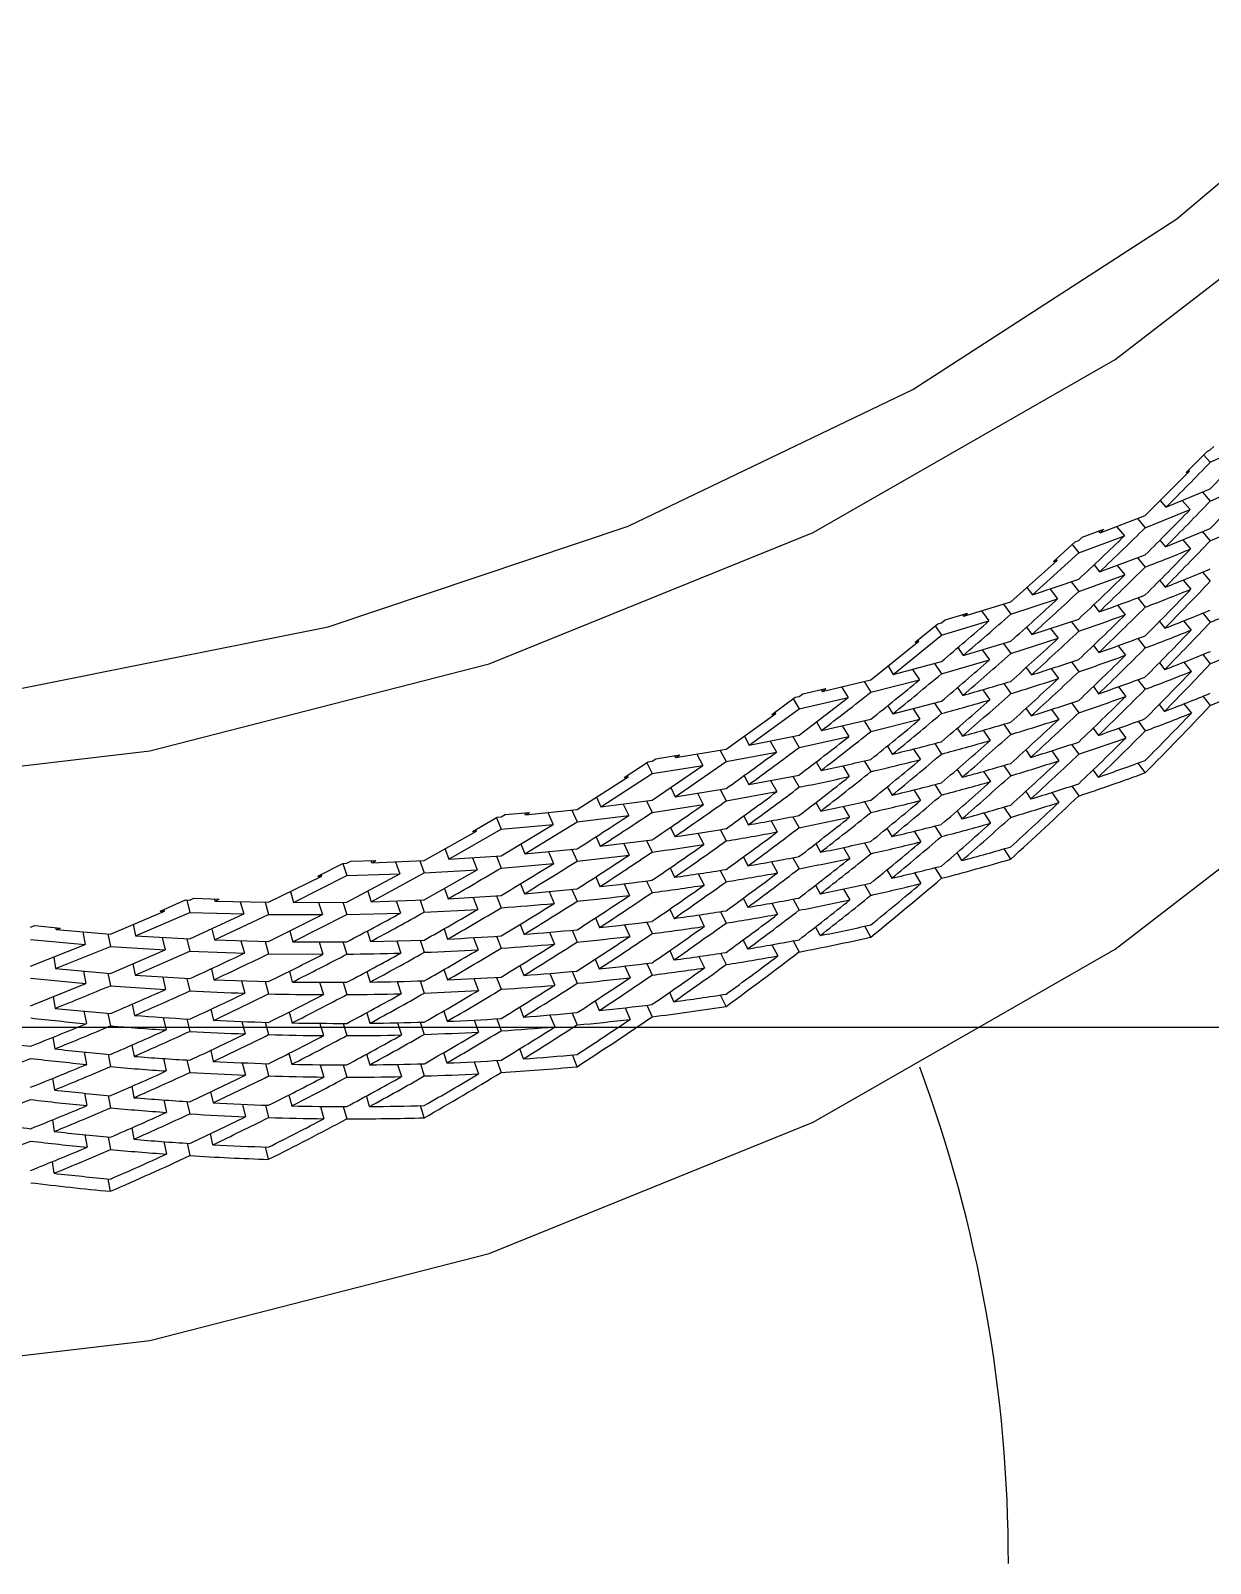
# Model space of a CAD drawing. Extents: x 0 to 420, y 0 to 297.
# Drawn here: x 360.967 to 361.456, y 255.875 to 256.511 of the extents above; entities that cross this region are included whole.
import ezdxf

# ---------------------------------------------------------------- set-up
doc = ezdxf.new("R2010")
doc.units = 0
doc.linetypes.add('DASHDOT', pattern=[18.5, 12, -3, 0.5, -3])
doc.layers.get('0').update_dxf_attribs({"linetype": 'CONTINUOUS'})

msp = doc.modelspace()

# ---------------------------------------------------------------- linework, layer by layer
at = {"color": 7}
for p, q in [((361.445862, 256.327515), (361.454468, 256.336273)), ((361.453064, 256.334839), (361.455841, 256.331818)), ((361.454468, 256.336273), (361.455841, 256.336884)), ((361.455841, 256.331818), (361.473938, 256.339935)), ((361.455841, 256.336884), (361.457245, 256.338318)), ((361.447266, 256.328125), (361.446869, 256.328552)), ((361.428864, 256.309723), (361.447266, 256.328125)), ((361.445862, 256.327515), (361.447266, 256.328125)), ((361.455841, 256.315704), (361.474121, 256.323792)), ((361.43512, 256.315887), (361.437469, 256.313141)), ((361.437469, 256.313141), (361.455841, 256.320801)), ((361.444183, 256.315887), (361.44751, 256.312164)), ((361.452576, 256.319397), (361.455841, 256.315704)), ((361.410187, 256.302582), (361.428864, 256.309723)), ((361.428864, 256.304626), (361.44751, 256.312164)), ((361.40274, 256.30072), (361.411652, 256.303986)), ((361.410187, 256.302582), (361.409668, 256.303223)), ((361.410187, 256.302582), (361.411652, 256.303986)), ((361.416992, 256.305145), (361.420227, 256.30127)), ((361.425659, 256.308441), (361.428864, 256.304626)), ((361.437256, 256.296692), (361.455841, 256.304321)), ((361.452606, 256.302948), (361.455841, 256.299225)), ((361.390839, 256.290588), (361.399841, 256.298828)), ((361.39859, 256.297699), (361.401276, 256.294281)), ((361.399841, 256.298828), (361.401276, 256.299347)), ((361.401276, 256.294281), (361.420227, 256.30127)), ((361.401276, 256.299347), (361.40274, 256.30072)), ((361.434967, 256.2995), (361.437256, 256.296692)), ((361.444397, 256.299561), (361.447662, 256.295837)), ((361.373108, 256.273865), (361.392334, 256.291107)), ((361.38208, 256.276764), (361.401276, 256.294281)), ((361.390839, 256.290588), (361.392334, 256.291107)), ((361.392334, 256.291107), (361.391937, 256.291595)), ((361.409943, 256.286346), (361.428864, 256.293427)), ((361.42569, 256.292206), (361.428864, 256.28833)), ((361.401276, 256.278168), (361.42041, 256.285126)), ((361.407684, 256.289276), (361.409943, 256.286346)), ((361.417236, 256.289001), (361.42041, 256.285126)), ((361.452637, 256.286224), (361.455841, 256.282471)), ((361.379822, 256.279846), (361.38208, 256.276764)), ((361.38208, 256.276764), (361.401276, 256.283264)), ((361.389435, 256.279205), (361.392548, 256.275177)), ((361.398193, 256.282196), (361.401276, 256.278168)), ((361.434845, 256.282776), (361.437103, 256.279968)), ((361.44458, 256.282928), (361.447815, 256.279144)), ((361.353638, 256.267914), (361.373108, 256.273865)), ((361.370087, 256.272919), (361.373108, 256.268799)), ((361.373108, 256.268799), (361.392548, 256.275177)), ((361.407532, 256.272705), (361.40979, 256.269775)), ((361.417419, 256.272522), (361.420593, 256.268585)), ((361.425751, 256.275604), (361.428864, 256.271698)), ((361.333496, 256.257141), (361.342865, 256.264832)), ((361.342865, 256.264832), (361.34436, 256.265259)), ((361.34436, 256.265259), (361.345886, 256.26651)), ((361.34436, 256.260162), (361.364075, 256.265991)), ((361.345886, 256.26651), (361.355164, 256.269226)), ((361.353638, 256.267914), (361.353149, 256.268616)), ((361.353638, 256.267914), (361.355164, 256.269226)), ((361.361053, 256.270142), (361.364075, 256.265991)), ((361.381866, 256.260345), (361.401276, 256.266785)), ((361.398224, 256.265747), (361.401276, 256.261719)), ((361.434753, 256.265808), (361.436981, 256.26297)), ((361.444733, 256.266022), (361.447906, 256.262207)), ((361.452698, 256.269226), (361.455841, 256.265442)), ((361.324402, 256.243835), (361.34436, 256.260162)), ((361.341797, 256.263947), (361.34436, 256.260162)), ((361.373108, 256.252502), (361.392731, 256.25882)), ((361.379669, 256.263428), (361.381866, 256.260345)), ((361.389648, 256.262878), (361.392731, 256.25882)), ((361.425781, 256.258728), (361.428864, 256.254791)), ((361.315094, 256.241516), (361.335052, 256.257568)), ((361.333496, 256.257141), (361.335052, 256.257568)), ((361.335052, 256.257568), (361.334686, 256.258118)), ((361.351227, 256.254944), (361.353394, 256.251709)), ((361.353394, 256.251709), (361.373108, 256.257568)), ((361.361298, 256.253998), (361.364288, 256.249817)), ((361.370148, 256.256653), (361.373108, 256.252502)), ((361.40744, 256.255859), (361.409637, 256.252899)), ((361.417572, 256.255707), (361.420685, 256.25177)), ((361.452728, 256.252045), (361.455841, 256.24823)), ((361.322266, 256.247223), (361.324402, 256.243835)), ((361.324402, 256.243835), (361.34436, 256.249146)), ((361.332397, 256.245911), (361.335297, 256.241608)), ((361.341492, 256.248352), (361.34436, 256.24408)), ((361.34436, 256.24408), (361.364288, 256.249817)), ((361.379517, 256.246735), (361.381714, 256.243622)), ((361.389832, 256.246216), (361.392883, 256.242126)), ((361.398254, 256.248993), (361.401276, 256.244934)), ((361.434723, 256.248657), (361.43692, 256.245789)), ((361.444824, 256.248871), (361.447968, 256.245056)), ((361.294922, 256.236786), (361.315094, 256.241516)), ((361.312347, 256.240845), (361.315094, 256.23645)), ((361.315094, 256.23645), (361.335297, 256.241608)), ((361.370178, 256.240051), (361.373108, 256.23587)), ((361.425842, 256.241638), (361.428864, 256.237671)), ((361.274109, 256.227264), (361.283752, 256.234344)), ((361.282928, 256.233734), (361.285339, 256.229614)), ((361.283752, 256.234344), (361.285339, 256.23468)), ((361.285339, 256.23468), (361.286896, 256.23584)), ((361.285339, 256.229614), (361.305756, 256.234192)), ((361.285339, 256.218597), (361.305756, 256.234192)), ((361.286896, 256.23584), (361.296478, 256.237976)), ((361.294922, 256.236786), (361.294464, 256.237518)), ((361.294922, 256.236786), (361.296478, 256.237976)), ((361.302979, 256.238617), (361.305756, 256.234192)), ((361.351074, 256.238373), (361.35321, 256.235107)), ((361.361511, 256.237488), (361.364471, 256.233276)), ((361.407379, 256.2388), (361.409546, 256.235809)), ((361.417725, 256.238678), (361.420776, 256.234711)), ((361.452789, 256.234772), (361.455841, 256.230927)), ((361.255096, 256.212799), (361.275696, 256.2276)), ((361.264679, 256.214539), (361.285339, 256.229614)), ((361.274109, 256.227264), (361.275696, 256.2276)), ((361.275696, 256.2276), (361.27536, 256.22818)), ((361.322113, 256.230835), (361.324188, 256.227448)), ((361.324188, 256.227448), (361.34436, 256.232697)), ((361.332642, 256.229584), (361.33548, 256.22522)), ((361.341522, 256.231934), (361.34436, 256.2276)), ((361.379425, 256.229767), (361.381592, 256.226624)), ((361.389984, 256.229279), (361.392975, 256.225159)), ((361.398315, 256.231995), (361.401276, 256.227905)), ((361.434692, 256.231384), (361.436859, 256.228516)), ((361.444916, 256.231628), (361.447998, 256.227753)), ((361.292633, 256.224121), (361.294678, 256.220581)), ((361.294678, 256.220581), (361.315094, 256.22522)), ((361.303223, 256.222473), (361.305969, 256.218018)), ((361.312378, 256.224579), (361.315094, 256.220154)), ((361.315094, 256.220154), (361.33548, 256.22522)), ((361.350952, 256.221527), (361.353058, 256.218262)), ((361.361694, 256.220673), (361.364594, 256.216431)), ((361.370209, 256.223175), (361.373108, 256.218964)), ((361.407318, 256.221588), (361.409485, 256.218567)), ((361.417816, 256.221497), (361.420837, 256.217468)), ((361.425873, 256.224396), (361.428864, 256.220428)), ((361.262726, 256.218231), (361.264679, 256.214539)), ((361.264679, 256.214539), (361.285339, 256.218597)), ((361.273315, 256.216187), (361.27594, 256.211609)), ((361.282715, 256.218048), (361.285339, 256.213501)), ((361.285339, 256.213501), (361.305969, 256.218018)), ((361.32196, 256.214142), (361.324005, 256.210724)), ((361.341583, 256.215149), (361.34436, 256.210815)), ((361.398346, 256.214813), (361.401276, 256.210724)), ((361.21283, 256.20108), (361.222778, 256.207581)), ((361.222778, 256.207581), (361.224396, 256.207825)), ((361.224396, 256.207825), (361.226013, 256.208893)), ((361.226013, 256.208893), (361.235901, 256.210419)), ((361.234253, 256.20932), (361.233887, 256.210083)), ((361.234009, 256.193115), (361.255096, 256.207703)), ((361.234253, 256.20932), (361.255096, 256.212799)), ((361.234253, 256.20932), (361.235901, 256.210419)), ((361.24295, 256.210724), (361.245453, 256.206055)), ((361.252625, 256.212341), (361.255096, 256.207703)), ((361.255096, 256.207703), (361.27594, 256.211609)), ((361.29248, 256.207581), (361.294464, 256.20401)), ((361.312408, 256.207977), (361.315094, 256.203522)), ((361.332825, 256.212891), (361.335632, 256.208527)), ((361.379395, 256.212616), (361.3815, 256.209442)), ((361.390106, 256.212158), (361.393036, 256.208008)), ((361.193298, 256.187805), (361.214478, 256.201324)), ((361.203156, 256.188934), (361.224396, 256.202728)), ((361.21283, 256.20108), (361.214478, 256.201324)), ((361.214478, 256.201324), (361.214172, 256.201965)), ((361.222198, 256.207184), (361.224396, 256.202728)), ((361.224396, 256.202728), (361.245453, 256.206055)), ((361.224396, 256.191711), (361.245453, 256.206055)), ((361.262543, 256.201843), (361.264465, 256.198151)), ((361.264465, 256.198151), (361.285339, 256.202118)), ((361.282776, 256.201599), (361.285339, 256.197052)), ((361.303436, 256.205963), (361.306122, 256.201477)), ((361.350891, 256.204468), (361.352966, 256.201172)), ((361.361816, 256.203644), (361.364655, 256.199371)), ((361.37027, 256.206085), (361.373108, 256.201843)), ((361.409424, 256.201233), (361.407318, 256.204285)), ((361.428864, 256.203094), (361.425934, 256.207092)), ((361.232178, 256.19696), (361.234009, 256.193115)), ((361.234009, 256.193115), (361.255096, 256.196503)), ((361.252655, 256.196075), (361.255096, 256.191406)), ((361.255096, 256.191406), (361.276123, 256.195221)), ((361.27356, 256.199829), (361.276123, 256.195221)), ((361.321869, 256.197174), (361.323883, 256.193756)), ((361.332977, 256.195953), (361.335724, 256.191559)), ((361.341614, 256.198151), (361.34436, 256.193787)), ((361.379364, 256.195343), (361.381439, 256.192169)), ((361.390167, 256.194885), (361.393066, 256.190735)), ((361.398407, 256.19754), (361.401276, 256.19342)), ((361.201416, 256.192902), (361.203156, 256.188934)), ((361.203156, 256.188934), (361.224396, 256.191711)), ((361.212433, 256.190094), (361.214752, 256.185333)), ((361.222107, 256.191406), (361.224396, 256.186646)), ((361.224396, 256.186646), (361.245667, 256.18985)), ((361.243225, 256.19455), (361.245667, 256.18985)), ((361.292358, 256.190735), (361.294312, 256.187164)), ((361.303619, 256.189117), (361.306274, 256.184631)), ((361.312469, 256.191101), (361.315094, 256.186615)), ((361.3703, 256.188843), (361.373108, 256.18457)), ((361.149994, 256.178711), (361.160187, 256.184601)), ((361.159882, 256.184418), (361.161835, 256.179626)), ((361.160187, 256.184601), (361.161835, 256.184723)), ((361.161835, 256.184723), (361.163483, 256.185699)), ((361.163483, 256.185699), (361.173615, 256.186615)), ((361.171936, 256.185608), (361.1716, 256.186432)), ((361.171692, 256.169434), (361.193298, 256.182709)), ((361.171936, 256.185608), (361.193298, 256.187805)), ((361.171936, 256.185608), (361.173615, 256.186615)), ((361.181244, 256.186523), (361.183411, 256.181641)), ((361.191162, 256.187561), (361.193298, 256.182709)), ((361.193298, 256.182709), (361.214752, 256.185333)), ((361.26239, 256.18515), (361.264282, 256.181427)), ((361.273743, 256.183136), (361.276276, 256.178528)), ((361.282806, 256.184845), (361.285339, 256.180267)), ((361.350861, 256.187256), (361.352875, 256.183929)), ((361.361908, 256.186432), (361.364716, 256.182129)), ((361.130005, 256.166626), (361.151672, 256.178833)), ((361.140106, 256.167175), (361.161835, 256.179626)), ((361.149994, 256.178711), (361.151672, 256.178833)), ((361.151672, 256.178833), (361.151398, 256.179535)), ((361.161835, 256.179626), (361.183411, 256.181641)), ((361.161835, 256.16864), (361.183411, 256.181641)), ((361.201202, 256.176544), (361.202942, 256.172577)), ((361.231995, 256.18042), (361.233826, 256.176575)), ((361.243439, 256.178009), (361.245819, 256.173279)), ((361.252686, 256.179474), (361.255096, 256.174774)), ((361.321808, 256.180023), (361.323792, 256.176575)), ((361.333099, 256.178833), (361.335815, 256.174408)), ((361.341675, 256.180969), (361.34436, 256.176605)), ((361.13858, 256.171387), (361.140106, 256.167175)), ((361.170044, 256.173523), (361.171692, 256.169434)), ((361.171692, 256.169434), (361.193298, 256.171509)), ((361.181519, 256.170319), (361.183624, 256.165436)), ((361.191193, 256.171295), (361.193298, 256.166412)), ((361.202942, 256.172577), (361.224396, 256.175262)), ((361.212677, 256.173737), (361.214935, 256.168915)), ((361.222137, 256.174957), (361.224396, 256.170166)), ((361.292297, 256.173676), (361.29422, 256.170074)), ((361.303741, 256.172058), (361.306335, 256.167542)), ((361.3125, 256.173981), (361.315094, 256.169495)), ((361.352844, 256.166626), (361.35083, 256.169952)), ((361.373108, 256.167236), (361.370361, 256.171539)), ((361.085815, 256.160248), (361.096191, 256.165466)), ((361.096191, 256.165466), (361.09787, 256.165527)), ((361.096252, 256.165466), (361.09787, 256.160431)), ((361.09787, 256.165527), (361.099548, 256.166382)), ((361.099548, 256.166382), (361.109894, 256.166687)), ((361.108185, 256.165771), (361.10791, 256.166595)), ((361.108185, 256.165771), (361.109894, 256.166687)), ((361.108185, 256.165771), (361.130005, 256.166626)), ((361.118073, 256.166107), (361.119873, 256.161102)), ((361.128204, 256.166534), (361.130005, 256.16156)), ((361.140106, 256.167175), (361.161835, 256.16864)), ((361.149963, 256.167786), (361.151947, 256.162842)), ((361.159882, 256.168488), (361.161835, 256.163544)), ((361.161835, 256.163544), (361.183624, 256.165436)), ((361.193298, 256.166412), (361.214935, 256.168915)), ((361.231873, 256.163574), (361.233673, 256.159729)), ((361.262299, 256.168182), (361.26416, 256.164459)), ((361.273895, 256.166168), (361.276398, 256.16156)), ((361.282837, 256.167847), (361.285339, 256.163239)), ((361.341705, 256.163696), (361.34436, 256.159302)), ((361.06546, 256.149384), (361.087524, 256.160248)), ((361.075714, 256.149292), (361.09787, 256.160431)), ((361.085815, 256.160248), (361.087524, 256.160248)), ((361.087524, 256.160248), (361.08728, 256.16098)), ((361.09787, 256.149414), (361.119873, 256.161102)), ((361.09787, 256.160431), (361.119873, 256.161102)), ((361.107941, 256.149597), (361.130005, 256.16156)), ((361.130005, 256.16156), (361.151947, 256.162842)), ((361.130005, 256.15033), (361.151947, 256.162842)), ((361.169891, 256.157013), (361.171478, 256.152893)), ((361.20105, 256.159851), (361.202759, 256.155853)), ((361.21286, 256.157013), (361.215088, 256.152222)), ((361.222168, 256.158173), (361.224396, 256.153381)), ((361.243591, 256.161163), (361.245972, 256.156433)), ((361.252716, 256.162567), (361.255096, 256.157867)), ((361.312531, 256.156738), (361.315094, 256.152222)), ((361.321777, 256.162781), (361.323761, 256.159302)), ((361.33316, 256.16156), (361.335846, 256.157135)), ((361.020538, 256.145721), (361.031067, 256.15033)), ((361.031067, 256.15033), (361.032776, 256.150269)), ((361.031525, 256.150299), (361.032776, 256.145172)), ((361.032776, 256.150269), (361.034485, 256.151031)), ((361.034485, 256.151031), (361.044983, 256.150665)), ((361.043243, 256.149872), (361.04306, 256.150726)), ((361.043243, 256.149872), (361.044983, 256.150665)), ((361.074463, 256.153778), (361.075714, 256.149292)), ((361.106537, 256.153961), (361.107941, 256.149597)), ((361.107941, 256.149597), (361.130005, 256.15033)), ((361.128235, 256.150269), (361.130005, 256.145264)), ((361.138367, 256.155029), (361.139862, 256.150818)), ((361.139862, 256.150818), (361.161835, 256.152161)), ((361.150208, 256.151398), (361.15213, 256.146423)), ((361.159912, 256.152039), (361.161835, 256.147064)), ((361.171478, 256.152893), (361.193298, 256.154877)), ((361.181732, 256.153778), (361.183807, 256.148865)), ((361.191223, 256.154663), (361.193298, 256.14978)), ((361.262238, 256.151031), (361.264069, 256.147308)), ((361.282898, 256.150665), (361.285339, 256.146057)), ((361.292236, 256.156464), (361.294159, 256.152863)), ((361.303833, 256.154846), (361.306396, 256.15033)), ((360.999878, 256.136139), (361.022278, 256.14563)), ((361.010284, 256.135406), (361.032776, 256.145172)), ((361.020538, 256.145721), (361.022278, 256.14563)), ((361.022278, 256.14563), (361.022095, 256.146393)), ((361.032776, 256.145172), (361.055145, 256.144501)), ((361.032776, 256.134155), (361.055145, 256.144501)), ((361.042999, 256.133728), (361.06546, 256.144318)), ((361.043243, 256.149872), (361.06546, 256.149384)), ((361.053711, 256.149597), (361.055145, 256.144501)), ((361.064026, 256.149414), (361.06546, 256.144318)), ((361.06546, 256.144318), (361.087769, 256.144226)), ((361.06546, 256.133118), (361.087769, 256.144226)), ((361.07547, 256.132965), (361.09787, 256.144348)), ((361.075714, 256.149292), (361.09787, 256.149414)), ((361.086182, 256.149292), (361.087769, 256.144226)), ((361.096252, 256.149384), (361.09787, 256.144348)), ((361.09787, 256.144348), (361.120117, 256.144867)), ((361.118347, 256.149902), (361.120117, 256.144867)), ((361.130005, 256.145264), (361.15213, 256.146423)), ((361.231781, 256.146515), (361.233551, 256.14267)), ((361.243744, 256.144104), (361.246063, 256.139374)), ((361.252777, 256.145477), (361.255096, 256.140747)), ((361.274017, 256.149048), (361.276459, 256.144379)), ((360.966797, 256.139038), (360.968536, 256.139679)), ((360.968536, 256.139679), (360.979156, 256.138672)), ((360.977417, 256.138), (360.977264, 256.138855)), ((360.977417, 256.138), (360.979156, 256.138672)), ((360.977417, 256.138), (360.999878, 256.136139)), ((361.009338, 256.140106), (361.010284, 256.135406)), ((361.041901, 256.138306), (361.042999, 256.133728)), ((361.138214, 256.138367), (361.139679, 256.134125)), ((361.169739, 256.140167), (361.171326, 256.136047)), ((361.191254, 256.137756), (361.193298, 256.132874)), ((361.200958, 256.142914), (361.202637, 256.138916)), ((361.213013, 256.140045), (361.21521, 256.135223)), ((361.222198, 256.141174), (361.224396, 256.136353)), ((361.294098, 256.135529), (361.292236, 256.13916)), ((361.315094, 256.134888), (361.312592, 256.139435)), ((360.966797, 256.133942), (360.989471, 256.131866)), ((360.966797, 256.122925), (360.989471, 256.131866)), ((360.988403, 256.137054), (360.989471, 256.131866)), ((360.99884, 256.13623), (360.999878, 256.131042)), ((361.010284, 256.135406), (361.032776, 256.134155)), ((361.021301, 256.134766), (361.022522, 256.129608)), ((361.031555, 256.134216), (361.032776, 256.129089)), ((361.042999, 256.133728), (361.06546, 256.133118)), ((361.053986, 256.133362), (361.055389, 256.128235)), ((361.064056, 256.133118), (361.06546, 256.128021)), ((361.074249, 256.137421), (361.07547, 256.132965)), ((361.07547, 256.132965), (361.09787, 256.132935)), ((361.086395, 256.132904), (361.087982, 256.127808)), ((361.096283, 256.132935), (361.09787, 256.127869)), ((361.106354, 256.137451), (361.107727, 256.133087)), ((361.107727, 256.133087), (361.130005, 256.133698)), ((361.118561, 256.133331), (361.1203, 256.128296)), ((361.128265, 256.133636), (361.130005, 256.128632)), ((361.150391, 256.134674), (361.152283, 256.1297)), ((361.159943, 256.135254), (361.161835, 256.13031)), ((361.181885, 256.136902), (361.183929, 256.132019)), ((361.262207, 256.133789), (361.264008, 256.130035)), ((361.274078, 256.131775), (361.276489, 256.127106)), ((361.282928, 256.133362), (361.285339, 256.128754)), ((360.976379, 256.126648), (360.977142, 256.121857)), ((360.977142, 256.121857), (360.999878, 256.131042)), ((360.999878, 256.131042), (361.022522, 256.129608)), ((360.999878, 256.119843), (361.022522, 256.129608)), ((361.010071, 256.11908), (361.032776, 256.129089)), ((361.032776, 256.129089), (361.055389, 256.128235)), ((361.06546, 256.128021), (361.087982, 256.127808)), ((361.200897, 256.125763), (361.202545, 256.121765)), ((361.23175, 256.129303), (361.23349, 256.125427)), ((361.243835, 256.126892), (361.246124, 256.122131)), ((361.252808, 256.128235), (361.255096, 256.123505)), ((360.977142, 256.121857), (360.999878, 256.119843)), ((360.988678, 256.120789), (360.989685, 256.115631)), ((360.99884, 256.119934), (360.999878, 256.114777)), ((361.009125, 256.123779), (361.010071, 256.11908)), ((361.010071, 256.11908), (361.032776, 256.117706)), ((361.041718, 256.121796), (361.042786, 256.117218)), ((361.074097, 256.120758), (361.075287, 256.116272)), ((361.106232, 256.120636), (361.107544, 256.116272)), ((361.138092, 256.121429), (361.139557, 256.117157)), ((361.169647, 256.123138), (361.171204, 256.118988)), ((361.182007, 256.119843), (361.184052, 256.114929)), ((361.191284, 256.120667), (361.193298, 256.115753)), ((361.213135, 256.122894), (361.215271, 256.118073)), ((361.22226, 256.123993), (361.224396, 256.119171)), ((360.966797, 256.117859), (360.989685, 256.115631)), ((360.966797, 256.106476), (360.989685, 256.115631)), ((360.999878, 256.114777), (361.022736, 256.113159)), ((361.021545, 256.118317), (361.022736, 256.113159)), ((361.031555, 256.117767), (361.032776, 256.11261)), ((361.042786, 256.117218), (361.06546, 256.116455)), ((361.054199, 256.116791), (361.055573, 256.111664)), ((361.064056, 256.116516), (361.06546, 256.111389)), ((361.086609, 256.11618), (361.088165, 256.111084)), ((361.096313, 256.11615), (361.09787, 256.111084)), ((361.118713, 256.116486), (361.120453, 256.11142)), ((361.128296, 256.11673), (361.130005, 256.111725)), ((361.150543, 256.117706), (361.152405, 256.112701)), ((361.159973, 256.118225), (361.161835, 256.113281)), ((360.976166, 256.110138), (360.976929, 256.105377)), ((361.008942, 256.107117), (361.009857, 256.102417)), ((361.169617, 256.105927), (361.171143, 256.101776)), ((361.200867, 256.10849), (361.202484, 256.104462)), ((361.22229, 256.106689), (361.224396, 256.101868)), ((361.233429, 256.108124), (361.23175, 256.112)), ((361.255096, 256.106171), (361.252838, 256.110901)), ((360.976929, 256.105377), (360.999878, 256.10321)), ((360.988861, 256.104187), (360.989899, 256.09903)), ((360.998871, 256.103302), (360.999878, 256.098145)), ((361.021729, 256.101593), (361.022919, 256.096436)), ((361.031586, 256.100983), (361.032776, 256.095825)), ((361.041565, 256.10498), (361.042633, 256.100403)), ((361.054352, 256.099915), (361.055725, 256.094788)), ((361.064087, 256.099609), (361.06546, 256.094482)), ((361.073975, 256.103821), (361.075165, 256.099335)), ((361.10614, 256.103577), (361.107452, 256.099213)), ((361.128326, 256.09964), (361.130005, 256.094604)), ((361.138031, 256.104279), (361.139435, 256.100006)), ((361.150665, 256.100525), (361.152496, 256.095551)), ((361.160004, 256.101044), (361.161835, 256.096069)), ((361.182098, 256.1026), (361.184082, 256.097687)), ((361.191315, 256.103394), (361.193298, 256.098511)), ((361.213196, 256.105621), (361.215332, 256.100769)), ((360.976013, 256.093353), (360.976776, 256.088562)), ((361.086731, 256.099182), (361.088257, 256.094086)), ((361.096344, 256.099152), (361.09787, 256.094055)), ((361.118866, 256.099396), (361.120544, 256.09433)), ((360.989044, 256.087311), (360.990021, 256.082123)), ((361.00882, 256.090179), (361.009735, 256.08548)), ((361.041473, 256.087952), (361.042511, 256.083374)), ((361.138, 256.087006), (361.139374, 256.082733)), ((361.171112, 256.084473), (361.169586, 256.088623)), ((360.998901, 256.086395), (360.999878, 256.081238)), ((361.021851, 256.084595), (361.023041, 256.079437)), ((361.031616, 256.083954), (361.032776, 256.078796)), ((361.054474, 256.082825), (361.055817, 256.077698)), ((361.064117, 256.082489), (361.06546, 256.077362)), ((361.073883, 256.08667), (361.075043, 256.082184)), ((361.086853, 256.082001), (361.088348, 256.076904)), ((361.096375, 256.08194), (361.09787, 256.076874)), ((361.106079, 256.086365), (361.107361, 256.082001)), ((361.118927, 256.082153), (361.120605, 256.077087)), ((361.128357, 256.082367), (361.130005, 256.077332)), ((361.150726, 256.083252), (361.152527, 256.078247)), ((361.160034, 256.08374), (361.161835, 256.078766)), ((361.193298, 256.081177), (361.191376, 256.08609)), ((360.975891, 256.076294), (360.976654, 256.071533)), ((360.989136, 256.070221), (360.990112, 256.065033)), ((360.998901, 256.069275), (360.999878, 256.064117)), ((361.008728, 256.073059), (361.009613, 256.068359)), ((361.041412, 256.07074), (361.042419, 256.066162)), ((361.073853, 256.069427), (361.075012, 256.064911)), ((361.10733, 256.064667), (361.106049, 256.069061)), ((361.021973, 256.067413), (361.023102, 256.062256)), ((361.031616, 256.066772), (361.032776, 256.061615)), ((361.054565, 256.065582), (361.055878, 256.060455)), ((361.064148, 256.065216), (361.06546, 256.060089)), ((361.086914, 256.064728), (361.088379, 256.059631)), ((361.096405, 256.064636), (361.09787, 256.05957)), ((361.130005, 256.059998), (361.128387, 256.065063)), ((360.97583, 256.059113), (360.976563, 256.054321)), ((361.008698, 256.055786), (361.009583, 256.051086)), ((360.989227, 256.052979), (360.990173, 256.047791)), ((360.998932, 256.052032), (360.999878, 256.046844)), ((361.022034, 256.05011), (361.023132, 256.044952)), ((361.031647, 256.049469), (361.032776, 256.044312)), ((361.042389, 256.048828), (361.041382, 256.053436)), ((361.06546, 256.042786), (361.064148, 256.047913)), ((360.976532, 256.037018), (360.9758, 256.041809)), ((360.999878, 256.02951), (360.998932, 256.034698))]:
    msp.add_line(p, q, dxfattribs=at)
at = {"color": 7, "linetype": 'DASHDOT'}
msp.add_line((362.080475, 256.097504), (359.552704, 256.097504), dxfattribs=at)
at = {"color": 7}
for points in [[(360.310486, 256.318573), (360.44281, 256.259827), (360.582214, 256.219208), (360.726074, 256.19751), (360.871643, 256.19516), (361.016174, 256.212158), (361.156921, 256.248199), (361.291199, 256.302643), (361.416443, 256.37439), (361.530212, 256.462128), (361.630493, 256.564117), (361.715271, 256.678497), (361.782898, 256.803009), (361.832153, 256.935394), (361.862122, 257.073029), (361.872131, 257.213318)], [(359.789856, 257.175934), (359.804199, 257.049469), (359.835144, 256.925812), (359.882263, 256.807007), (359.944641, 256.694977), (360.021423, 256.591583), (360.111145, 256.498566), (360.212585, 256.417328), (360.323853, 256.349335), (360.443237, 256.295624), (360.568787, 256.257111), (360.698303, 256.234406), (360.829895, 256.227875), (360.961182, 256.237671), (361.090149, 256.26358), (361.214539, 256.305237), (361.332458, 256.361908), (361.441895, 256.432678), (361.541077, 256.516388)], [(360.310486, 256.074127), (360.44281, 256.015381), (360.582214, 255.974762), (360.726074, 255.953064), (360.871643, 255.950714), (361.016174, 255.967712), (361.156921, 256.003754), (361.291199, 256.058197), (361.416443, 256.129944), (361.530212, 256.217682), (361.630493, 256.319672), (361.715271, 256.434052), (361.782898, 256.558563), (361.832153, 256.690948), (361.862122, 256.828583), (361.872131, 256.968872)]]:
    msp.add_lwpolyline(points, dxfattribs=at)
for centre, radius, start, end in [((360.347839, 257.385406), 1.536585, 316.144103, 317.126199), ((360.351593, 257.400696), 1.536858, 314.955316, 315.932299), ((360.349762, 257.360535), 1.529385, 316.320749, 317.321228), ((360.352295, 257.376038), 1.530398, 315.149027, 316.144148), ((360.354462, 257.378967), 1.527342, 314.7039, 315.695438), ((360.357727, 257.394501), 1.528132, 313.517434, 314.503584), ((361.109497, 257.118011), 0.889016, 292.927665, 294.223161), ((360.359863, 257.397339), 1.525043, 313.069234, 314.051255), ((360.355133, 257.350342), 1.521954, 315.308798, 316.320797), ((360.357635, 257.352966), 1.518451, 314.867944, 315.877617), ((361.098541, 257.144348), 0.917542, 291.102167, 292.365814), ((360.362122, 257.371185), 1.516432, 313.256962, 314.258182), ((360.35965, 257.368652), 1.519964, 313.6999, 314.703951), ((361.112061, 257.110382), 0.891763, 291.376693, 292.675283), ((360.364868, 257.386902), 1.517701, 312.073707, 313.069282), ((361.108917, 257.113159), 0.900229, 290.818277, 292.113001), ((360.362915, 257.326019), 1.507628, 314.995597, 316.022242), ((360.360077, 257.323669), 1.511552, 315.434402, 316.462185), ((360.367279, 257.389343), 1.514129, 311.628204, 312.620429), ((360.363708, 257.341797), 1.509872, 313.847213, 314.867995), ((361.101898, 257.136719), 0.920017, 289.551359, 290.818353), ((361.128235, 257.056946), 0.85662, 292.484386, 293.838662), ((360.373138, 257.40741), 1.511552, 309.980735, 310.963408), ((360.370789, 257.40506), 1.515178, 310.429294, 311.415864), ((361.098907, 257.139862), 0.92875, 288.999562, 290.263441), ((360.366455, 257.344055), 1.505923, 313.407246, 314.426417), ((360.367096, 257.296173), 1.499263, 315.525691, 316.568255), ((361.121002, 257.079498), 0.875541, 291.155463, 292.484441), ((360.370667, 257.36203), 1.503906, 311.802149, 312.813334), ((360.367981, 257.359894), 1.50789, 312.243731, 313.25701), ((361.111176, 257.105255), 0.903098, 289.297495, 290.5956), ((360.370178, 257.298248), 1.49494, 315.08681, 316.129377), ((361.118011, 257.082001), 0.883676, 290.595538, 291.919482), ((360.372925, 257.377899), 1.505613, 310.622978, 311.628255), ((360.369781, 257.314056), 1.497913, 313.959177, 314.995645), ((361.128693, 257.048798), 0.86011, 290.999155, 292.356498), ((361.135681, 257.026703), 0.84172, 292.356463, 293.736995), ((360.37558, 257.379944), 1.501581, 310.17932, 311.182005), ((361.10199, 257.131958), 0.93134, 287.477898, 288.745404), ((360.372803, 257.31604), 1.493572, 313.52002, 314.55604), ((361.108368, 257.108093), 0.9115, 288.745329, 290.039117), ((360.376068, 257.267944), 1.485164, 315.582621, 316.638995), ((360.381195, 257.397705), 1.498955, 308.537789, 309.531452), ((360.378601, 257.395782), 1.503046, 308.984006, 309.980786), ((361.093445, 257.159485), 0.960159, 285.695554, 286.932808), ((361.099335, 257.135101), 0.939991, 286.932726, 288.196639), ((360.376068, 257.333801), 1.491866, 311.937537, 312.966515), ((360.373108, 257.33194), 1.496237, 312.377404, 313.407298), ((361.119202, 257.073822), 0.886892, 289.108135, 290.435459), ((361.125824, 257.050995), 0.867933, 290.435411, 291.786587), ((360.379456, 257.269745), 1.480458, 315.141582, 316.199079), ((361.14328, 256.993439), 0.82408, 292.289452, 294.282447), ((360.38501, 257.413544), 1.500203, 307.325902, 308.313664), ((361.091003, 257.162933), 0.969037, 285.156563, 286.390976), ((360.380005, 257.351501), 1.489828, 310.338343, 311.359798), ((360.377106, 257.349731), 1.49424, 310.779365, 311.802203), ((361.110321, 257.099915), 0.914435, 287.255869, 288.553325), ((360.381104, 257.287262), 1.479454, 313.595244, 314.64709), ((361.116516, 257.076385), 0.894983, 288.553264, 289.875117), ((360.377808, 257.285553), 1.484169, 314.035682, 315.086862), ((361.135101, 257.018372), 0.84555, 290.908812, 292.292321), ((360.381805, 257.367462), 1.491926, 309.164067, 310.179371), ((360.380188, 257.303162), 1.48282, 312.474567, 313.520068), ((360.390656, 257.240601), 1.464166, 315.15989, 316.231427), ((360.388824, 257.237305), 1.466741, 315.160737, 316.675297), ((361.132385, 257.020264), 0.853021, 290.338976, 291.715286), ((360.387207, 257.385071), 1.489299, 307.530545, 308.537841), ((360.384644, 257.36911), 1.487461, 308.721436, 309.734879), ((361.102081, 257.126862), 0.942639, 285.441348, 286.709188), ((361.107788, 257.102753), 0.922776, 286.70912, 288.001808), ((360.383423, 257.304749), 1.478083, 312.034296, 313.080015), ((360.387787, 257.256348), 1.468684, 314.076653, 315.141585), ((361.125977, 257.042603), 0.871448, 288.984399, 290.338955), ((360.389984, 257.386566), 1.484768, 307.085821, 308.09076), ((361.094543, 257.154633), 0.971396, 283.663456, 284.902015), ((360.386383, 257.322205), 1.476354, 310.457701, 311.496819), ((361.099762, 257.130035), 0.951211, 284.90194, 286.16573), ((360.38324, 257.320709), 1.481124, 310.898235, 311.937588), ((361.117401, 257.067963), 0.898219, 287.099062, 288.424604), ((361.123383, 257.044891), 0.879246, 288.424563, 289.772514), ((360.391266, 257.257874), 1.463706, 313.632895, 314.699549), ((360.396088, 257.40387), 1.481757, 305.430538, 306.426482), ((360.393372, 257.402496), 1.486367, 305.877851, 306.876657), ((361.087799, 257.183014), 1.000591, 281.920966, 283.130661), ((360.390015, 257.3396), 1.474271, 308.864409, 309.896464), ((361.092438, 257.158051), 0.980176, 283.130585, 284.365839), ((360.386963, 257.338226), 1.479087, 309.305656, 310.338395), ((360.39267, 257.275024), 1.462629, 312.092401, 313.153867), ((361.11499, 257.070557), 0.906268, 286.548446, 287.868087), ((360.389191, 257.273682), 1.467717, 312.535158, 313.595288), ((361.131531, 257.011688), 0.856759, 288.926984, 290.306717), ((360.394348, 257.356873), 1.47184, 307.253403, 308.277925), ((361.085876, 257.186707), 1.009556, 281.393819, 282.600966), ((360.391357, 257.355652), 1.476712, 307.695818, 308.721487), ((360.391266, 257.290955), 1.466349, 310.979469, 312.034341), ((361.109436, 257.094299), 0.925724, 285.251837, 286.548501), ((361.13028, 257.010162), 0.860536, 288.357251, 290.304005), ((360.399414, 257.373993), 1.469062, 305.623676, 306.640199), ((360.396484, 257.372894), 1.474004, 306.067723, 307.085872), ((361.102173, 257.12149), 0.953866, 283.441728, 284.709746), ((361.107208, 257.097198), 0.934006, 284.709684, 286.00115), ((360.394653, 257.292206), 1.461239, 310.53732, 311.59309), ((361.12323, 257.036346), 0.882777, 287.008459, 288.360045), ((360.405212, 257.39093), 1.465942, 303.97424, 304.982307), ((360.402344, 257.389984), 1.470968, 304.420418, 305.430593), ((361.095612, 257.149384), 0.982537, 281.667627, 282.907327), ((360.397278, 257.309326), 1.459465, 308.966609, 310.016221), ((361.100128, 257.124634), 0.96236, 282.907259, 284.170796), ((360.394012, 257.308197), 1.46461, 309.408584, 310.457749), ((361.11554, 257.06189), 0.909468, 285.128054, 286.451697), ((360.403778, 257.244659), 1.445496, 312.111823, 313.188131), ((360.401917, 257.241608), 1.448246, 312.112741, 313.633903), ((361.120911, 257.038605), 0.890491, 286.451703, 287.796349), ((360.411743, 257.407623), 1.462487, 302.304149, 303.303283), ((360.408936, 257.40683), 1.46761, 302.752964, 303.754707), ((361.089874, 257.177917), 1.011622, 279.928333, 281.140111), ((360.400604, 257.326355), 1.457316, 307.379212, 308.422209), ((361.093811, 257.152802), 0.991221, 281.140036, 282.375993), ((360.3974, 257.325348), 1.46251, 307.82146, 308.86446), ((361.113403, 257.064514), 0.917477, 284.580901, 285.898212), ((360.404694, 257.261627), 1.444622, 310.577178, 311.648558), ((360.401154, 257.260529), 1.449964, 311.022964, 312.092408), ((361.08493, 257.206879), 1.041003, 278.222582, 279.406896), ((361.088287, 257.181519), 1.020473, 279.406814, 280.615594), ((360.404633, 257.343262), 1.454798, 305.774076, 306.810028), ((360.401489, 257.342407), 1.460052, 306.217058, 307.253458), ((360.402863, 257.277496), 1.44858, 309.472767, 310.537368), ((361.10849, 257.088409), 0.936915, 283.285207, 284.580949), ((360.411835, 257.376007), 1.454082, 302.952409, 303.974298), ((360.409332, 257.360016), 1.451915, 304.150192, 305.178641), ((361.083588, 257.210693), 1.049996, 277.706309, 278.888382), ((360.406311, 257.359314), 1.457242, 304.594366, 305.623734), ((360.405273, 257.294373), 1.446781, 307.907322, 308.966657), ((361.102173, 257.115753), 0.964972, 281.478848, 282.746913), ((360.406372, 257.278381), 1.443118, 309.027985, 310.094147), ((361.106567, 257.091339), 0.94514, 282.746859, 284.036986), ((361.120453, 257.029755), 0.893867, 285.070625, 286.419356), ((360.42511, 257.408661), 1.446736, 299.606866, 300.61253), ((360.42099, 257.392883), 1.445065, 300.842161, 301.854299), ((360.418091, 257.392487), 1.450577, 301.290214, 302.30421), ((360.414795, 257.376587), 1.448669, 302.506548, 303.52706), ((361.091858, 257.172333), 1.022489, 277.971142, 279.184853), ((360.408325, 257.311157), 1.444596, 306.325628, 307.37926), ((361.096619, 257.143768), 0.993535, 279.707889, 280.948586), ((360.408661, 257.295135), 1.441284, 307.463148, 308.523607), ((361.100464, 257.118927), 0.973392, 280.948518, 282.211686), ((361.113617, 257.055634), 0.920637, 283.194782, 284.516362), ((361.119385, 257.028412), 0.89776, 284.513658, 286.416733), ((361.087952, 257.201294), 1.051717, 276.267372, 277.454527), ((360.412079, 257.32782), 1.442033, 304.726633, 305.774131), ((361.095123, 257.147156), 1.002128, 279.184778, 280.421302), ((360.411652, 257.311798), 1.439049, 305.881611, 306.935915), ((361.107483, 257.082245), 0.947958, 281.355583, 282.6503), ((360.415375, 257.243988), 1.428146, 309.049494, 310.578261), ((360.417236, 257.246826), 1.425227, 309.048496, 310.130299), ((361.111755, 257.058228), 0.928547, 282.650307, 283.965221), ((361.086914, 257.205017), 1.060583, 275.756269, 276.94074), ((360.419678, 257.344666), 1.433415, 302.664202, 303.704942), ((360.416534, 257.34433), 1.439099, 303.109299, 304.150247), ((361.090607, 257.175903), 1.031231, 277.454452, 278.664721), ((360.415314, 257.328339), 1.436424, 304.282308, 305.330042), ((361.102112, 257.10968), 0.975912, 279.552331, 280.820329), ((361.105835, 257.085175), 0.95613, 280.820281, 282.108967), ((360.418427, 257.263397), 1.423882, 307.505164, 308.582025), ((360.414886, 257.262787), 1.429578, 307.953293, 309.027992), ((360.437103, 257.392242), 1.422116, 297.686941, 298.704175), ((360.434235, 257.392426), 1.428103, 298.137324, 299.156156), ((360.430542, 257.376678), 1.426256, 299.367502, 300.392987), ((360.427612, 257.376678), 1.432129, 299.815611, 300.842222), ((360.424744, 257.360809), 1.430024, 301.026268, 302.059587), ((361.084106, 257.234344), 1.090057, 274.088931, 275.248083), ((360.421722, 257.360626), 1.435796, 301.472621, 302.506603), ((361.097534, 257.137756), 1.004347, 277.783872, 279.025437), ((361.100677, 257.112823), 0.984262, 279.025382, 280.288066), ((360.42041, 257.279694), 1.421894, 305.946194, 307.017854), ((360.416901, 257.279297), 1.427722, 306.393329, 307.463196), ((361.09082, 257.195221), 1.062208, 274.346648, 275.536487), ((361.09375, 257.16629), 1.033151, 276.049059, 277.264546), ((361.096313, 257.141083), 1.012853, 277.264484, 278.501459), ((360.423004, 257.295959), 1.41956, 304.370472, 305.436457), ((360.419617, 257.295685), 1.425436, 304.81703, 305.881655), ((361.111603, 257.048981), 0.931493, 281.298408, 282.618021), ((361.088745, 257.224335), 1.091395, 272.675376, 273.840019), ((360.430267, 257.328003), 1.413657, 301.164539, 302.217938), ((361.090118, 257.198853), 1.070953, 273.839944, 275.026662), ((360.427094, 257.328033), 1.41967, 301.611336, 302.664257), ((360.42627, 257.312073), 1.416811, 302.776945, 303.836837), ((361.092804, 257.1698), 1.041789, 275.536412, 276.748047), ((360.423004, 257.311951), 1.422749, 303.223383, 304.282363), ((361.106384, 257.075836), 0.958856, 279.462487, 280.756022), ((361.110779, 257.047791), 0.93548, 280.753413, 282.6155), ((360.453278, 257.388947), 1.397094, 294.505692, 295.529155), ((360.450531, 257.389679), 1.40354, 294.958909, 295.983704), ((360.446442, 257.374207), 1.401817, 296.203772, 297.235309), ((360.443604, 257.374756), 1.408135, 296.654599, 297.686996), ((361.08728, 257.257263), 1.129459, 270.536604, 271.674931), ((360.440338, 257.359131), 1.406156, 297.878965, 298.918178), ((360.437378, 257.359497), 1.412358, 298.327941, 299.367564), ((360.434937, 257.343689), 1.410104, 299.532226, 300.578727), ((361.088287, 257.228058), 1.100219, 272.173787, 273.336053), ((360.431885, 257.343872), 1.416205, 299.979863, 301.026323), ((361.101929, 257.103271), 0.98664, 277.661632, 278.929452), ((360.429016, 257.244446), 1.406417, 305.968846, 307.506328), ((361.105011, 257.078705), 0.966913, 278.929452, 280.216622), ((360.430878, 257.24704), 1.403334, 305.967777, 307.055847), ((361.09549, 257.159821), 1.043569, 274.16157, 275.378703), ((360.431152, 257.278961), 1.405121, 303.294526, 304.370524), ((361.098297, 257.131317), 1.014932, 275.895065, 277.137374), ((361.100769, 257.106384), 0.994925, 277.13732, 278.399416), ((360.432312, 257.263123), 1.401463, 304.414602, 305.497775), ((360.428833, 257.26297), 1.407503, 304.865426, 305.946201), ((360.466675, 257.384247), 1.376903, 291.75191, 292.783876), ((360.462219, 257.369141), 1.375364, 293.01236, 294.051102), ((360.459503, 257.370209), 1.382108, 293.46641, 294.505753), ((361.092987, 257.278992), 1.167943, 267.044349, 268.163858), ((361.092133, 257.246552), 1.130387, 269.147228, 270.291401), ((361.092407, 257.21759), 1.10142, 270.788925, 271.956949), ((361.093079, 257.192169), 1.08107, 271.956881, 273.145703), ((360.44101, 257.310059), 1.39274, 299.65004, 300.716492), ((360.437805, 257.310425), 1.399056, 300.099309, 301.164593), ((361.093506, 257.188629), 1.072439, 272.459945, 273.652298), ((360.437439, 257.294586), 1.396054, 301.256835, 302.329264), ((361.094818, 257.163239), 1.052109, 273.652236, 274.8651), ((360.434143, 257.2948), 1.402296, 301.706159, 302.776993), ((360.43457, 257.2789), 1.39894, 302.844659, 303.922692), ((361.097382, 257.134613), 1.023356, 275.378649, 276.615958), ((360.455872, 257.354889), 1.380315, 294.705386, 295.751614), ((360.453033, 257.355774), 1.386932, 295.157463, 296.203834), ((361.092194, 257.250183), 1.139116, 268.654259, 269.796369), ((360.450226, 257.340271), 1.384865, 296.375354, 297.428692), ((360.447266, 257.340973), 1.391368, 296.825982, 297.879027), ((361.092224, 257.221191), 1.110114, 270.291326, 271.456549), ((360.445282, 257.325317), 1.389008, 298.023232, 299.083312), ((360.4422, 257.325836), 1.395411, 298.472932, 299.532281), ((361.101593, 257.096527), 0.997166, 275.80615, 277.073621), ((361.104553, 257.067902), 0.97343, 277.071115, 278.894967), ((361.105164, 257.06897), 0.969373, 277.604942, 278.897384), ((361.101013, 257.299164), 1.205274, 263.60733, 264.709927), ((361.097931, 257.267548), 1.168446, 265.677908, 266.803565), ((361.096466, 257.239014), 1.139872, 267.292845, 268.441055), ((361.095978, 257.181519), 1.082377, 270.606628, 271.801357), ((361.097015, 257.152863), 1.053707, 272.308041, 273.526684), ((361.098877, 257.124481), 1.025248, 274.040799, 275.283729), ((360.444489, 257.245209), 1.379804, 302.867295, 303.962498), ((360.442719, 257.242828), 1.383046, 302.868446, 304.415852), ((361.100739, 257.099548), 1.005323, 275.283723, 276.545149), ((360.816589, 256.097504), 0.972222, 179.999995, 360), ((360.471039, 257.348083), 1.35253, 291.502403, 292.556841), ((360.468414, 257.349487), 1.359538, 291.958106, 293.012421), ((361.098511, 257.271027), 1.177029, 265.192719, 266.316627), ((360.46524, 257.33432), 1.357718, 293.190559, 294.251889), ((360.462433, 257.335541), 1.364603, 293.644685, 294.705447), ((361.096802, 257.242523), 1.148464, 266.803496, 267.949213), ((360.460083, 257.32019), 1.362492, 294.855459, 295.923325), ((360.457153, 257.321198), 1.369265, 295.308533, 296.375408), ((360.455597, 257.305695), 1.366844, 296.498099, 297.57216), ((361.095917, 257.213776), 1.119711, 268.440986, 269.609003), ((360.452545, 257.306549), 1.37352, 296.950654, 298.023287), ((361.095795, 257.210297), 1.11114, 268.935314, 270.106555), ((361.095825, 257.184967), 1.0909, 270.106494, 271.297276), ((360.451813, 257.290924), 1.370767, 298.119531, 299.199425), ((360.448608, 257.291595), 1.377358, 298.572058, 299.650095), ((361.096619, 257.156219), 1.062155, 271.801296, 273.015266), ((360.4487, 257.275879), 1.374251, 299.720821, 300.806172), ((360.445374, 257.276428), 1.380771, 300.173806, 301.256883), ((361.098236, 257.127716), 1.033596, 273.526629, 274.764157), ((360.446198, 257.260712), 1.377359, 301.303034, 302.393426), ((360.44281, 257.261017), 1.383728, 301.756921, 302.84467), ((361.105957, 257.286987), 1.205352, 262.262602, 263.371599), ((361.102844, 257.259125), 1.177332, 263.853442, 264.983729), ((360.477142, 257.327576), 1.335946, 290.432741, 291.502464), ((360.474426, 257.312622), 1.334139, 291.65807, 292.734917), ((361.103699, 257.262451), 1.185773, 263.371524, 264.499646), ((360.47171, 257.314117), 1.341261, 292.115037, 293.190621), ((361.101105, 257.234253), 1.157477, 264.983661, 266.13282), ((361.100464, 257.230896), 1.149014, 265.470086, 266.622141), ((361.098907, 257.202454), 1.120524, 267.113833, 268.28812), ((361.098206, 257.17395), 1.091989, 268.785952, 269.982902), ((361.098297, 257.145477), 1.063528, 270.487693, 271.707716), ((361.099274, 257.117279), 1.035313, 272.220349, 273.463716), ((361.100769, 257.088287), 1.011354, 273.461319, 275.249688), ((361.101105, 257.089264), 1.00725, 273.984791, 275.251989), ((360.778992, 255.875473), 0.59315, 359.980604, 20.270393), ((360.469818, 257.29895), 1.339146, 293.318086, 294.400896), ((360.466949, 257.300262), 1.346162, 293.774397, 294.855514), ((361.099304, 257.205841), 1.128981, 266.62208, 267.79274), ((360.465851, 257.284943), 1.343717, 294.955658, 296.044096), ((360.46283, 257.286102), 1.350638, 295.411832, 296.498154), ((360.462524, 257.27066), 1.347839, 296.571851, 297.665576), ((361.098328, 257.177277), 1.100411, 268.288058, 269.480657), ((360.459381, 257.271637), 1.354681, 297.028402, 298.119586), ((361.098175, 257.148743), 1.07189, 269.982847, 271.197787), ((360.459839, 257.256165), 1.351575, 298.167752, 299.266347), ((360.456604, 257.256927), 1.358258, 298.625122, 299.720828), ((360.456207, 257.239105), 1.358033, 299.745704, 301.30436), ((360.457916, 257.241272), 1.354641, 299.744474, 300.847755), ((361.098907, 257.120392), 1.04352, 271.707709, 272.945353), ((361.104126, 257.22226), 1.157787, 263.678159, 264.833875), ((361.101715, 257.194122), 1.129546, 265.323654, 266.500816), ((360.480743, 257.291626), 1.317023, 290.567295, 291.658131), ((360.479279, 257.276703), 1.31494, 291.762032, 292.860197), ((361.105011, 257.225494), 1.16613, 263.194001, 264.346411), ((360.476532, 257.27829), 1.32217, 292.222359, 293.31814), ((360.475861, 257.263184), 1.319734, 293.394714, 294.497933), ((361.102356, 257.197388), 1.137896, 264.83382, 266.006946), ((360.472931, 257.264618), 1.326876, 293.855301, 294.955712), ((361.100494, 257.169128), 1.109573, 266.500762, 267.69502), ((361.100098, 257.165894), 1.101243, 266.997084, 268.196104), ((361.099335, 257.137695), 1.073054, 268.699748, 269.920931), ((361.099426, 257.109528), 1.044881, 270.43256, 271.676426), ((361.107422, 257.213135), 1.166168, 261.916182, 263.075367), ((360.473053, 257.24942), 1.324134, 295.005825, 296.113709), ((360.470001, 257.25061), 1.33111, 295.467136, 296.571865), ((360.470947, 257.235199), 1.32786, 296.596495, 297.708873), ((361.099487, 257.140839), 1.081265, 268.196097, 269.411884), ((360.46936, 257.233276), 1.331392, 296.59782, 298.169166), ((361.099365, 257.108582), 1.049008, 269.918643, 271.674234), ((360.485809, 257.25531), 1.297402, 290.651232, 291.762087), ((361.105042, 257.188446), 1.146429, 263.075313, 264.250734), ((361.104156, 257.185333), 1.138176, 263.563876, 264.74373), ((361.101715, 257.15741), 1.110167, 265.239158, 266.440014), ((361.100098, 257.129333), 1.082038, 266.942962, 268.165354), ((360.485565, 257.240509), 1.295077, 291.814085, 292.932419), ((360.482788, 257.242096), 1.302323, 292.279822, 293.394727), ((360.481873, 257.225311), 1.303156, 293.421734, 295.007335), ((361.102325, 257.160492), 1.118338, 264.743723, 265.939505), ((360.483368, 257.227051), 1.299494, 293.42032, 294.542909), ((361.10025, 257.128387), 1.086166, 266.437842, 268.163271), ((361.102936, 257.148346), 1.118511, 263.510901, 264.713615), ((361.103363, 257.147369), 1.122619, 263.013827, 264.711642)]:
    msp.add_arc(centre, radius, start, end, dxfattribs=at)

doc.saveas('drawing.dxf')
